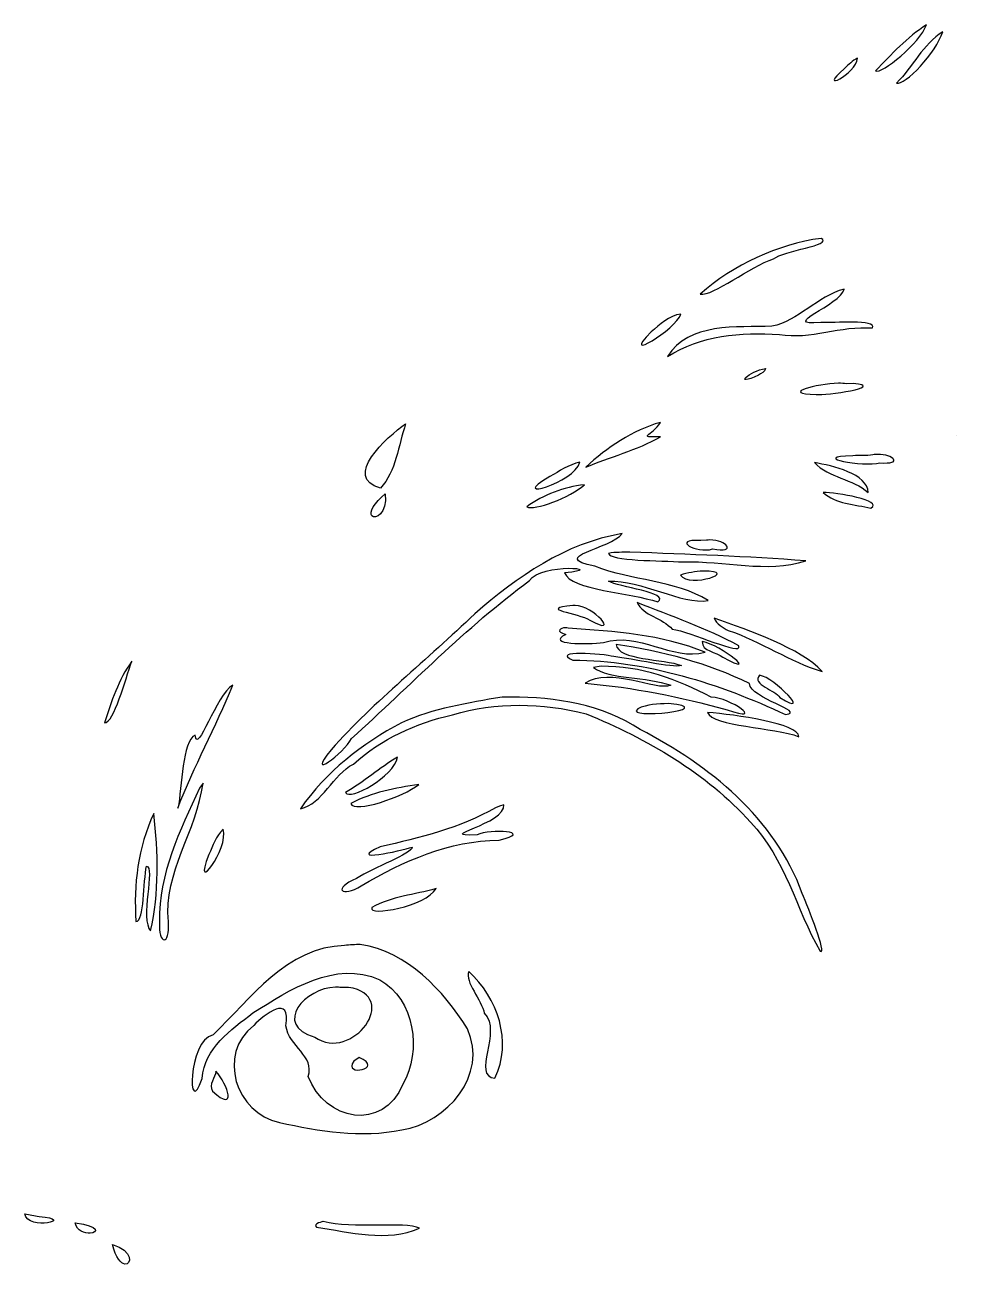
# Model space of a CAD drawing. Header units: centimetres. Extents: x -37.6 to 37.5, y -39.2 to 39.3.
# Drawn here: x 2.93 to 28.01, y 1.78 to 35.17 of the extents above; entities that cross this region are included whole.
import ezdxf

# ---------------------------------------------------------------- set-up
doc = ezdxf.new("R2010")
doc.units = ezdxf.units.CM
doc.header["$MEASUREMENT"] = 0
doc.layers.add('Layer 1', color=7, linetype='Continuous')

msp = doc.modelspace()

# ---------------------------------------------------------------- linework, layer by layer
at = {"layer": 'Layer 1'}
for points, knots in [([(27.21032, 35.16957), (27.04316, 34.69161), (25.98982, 33.81826), (25.83697, 33.93099), (25.83697, 33.93099), (26.2643, 34.37513), (26.68886, 34.83319), (27.21032, 35.16957)], [0, 0, 0, 0, 0.33333333, 0.33333333, 0.33333333, 0.33333333, 1, 1, 1, 1]), ([(27.64853, 34.98188), (27.4766, 34.43545), (26.62288, 33.51193), (26.40334, 33.60109), (26.40334, 33.60109), (26.83851, 34.04321), (27.11577, 34.63761), (27.64853, 34.98188)], [0, 0, 0, 0, 0.33333333, 0.33333333, 0.33333333, 0.33333333, 1, 1, 1, 1]), ([(25.35327, 34.27577), (25.31578, 33.83393), (24.22938, 33.31284), (25.00022, 33.99382), (25.00022, 33.99382), (25.11272, 34.09368), (25.2183, 34.20525), (25.35327, 34.27577)], [0, 0, 0, 0, 0.33333333, 0.33333333, 0.33333333, 0.33333333, 1, 1, 1, 1]), ([(24.37266, 29.4215), (24.70574, 29.23041), (23.35393, 29.09461), (23.09439, 28.86753), (23.09439, 28.86753), (22.46323, 28.66866), (21.46513, 27.8581), (21.1158, 27.91999), (21.1158, 27.91999), (22.01617, 28.70792), (23.1899, 29.26047), (24.37266, 29.4215)], [0, 0, 0, 0, 0.25, 0.25, 0.25, 0.25, 0.5, 0.5, 0.5, 0.5, 1, 1, 1, 1]), ([(24.99361, 28.05476), (24.89966, 27.61899), (23.2014, 27.06138), (24.36192, 27.15518), (24.36192, 27.15518), (24.73343, 27.13803), (25.86288, 27.24829), (25.75925, 27.00801), (25.75925, 27.00801), (24.8942, 27.07783), (24.09271, 26.6911), (23.24819, 26.8319), (23.24819, 26.8319), (22.22009, 26.90437), (21.12467, 26.81), (20.2369, 26.23989), (20.2369, 26.23989), (20.8042, 27.16001), (22.10353, 27.02518), (23.0481, 27.05266), (23.0481, 27.05266), (23.76092, 27.19543), (24.26815, 27.85979), (24.99362, 28.05477), (24.99362, 28.05477), (24.99362, 28.05477), (24.99361, 28.05476), (24.99361, 28.05476)], [0, 0, 0, 0, 0.125, 0.125, 0.125, 0.125, 0.25, 0.25, 0.25, 0.25, 0.375, 0.375, 0.375, 0.375, 0.5, 0.5, 0.5, 0.5, 0.625, 0.625, 0.625, 0.625, 0.75, 0.75, 0.75, 0.75, 1, 1, 1, 1]), ([(20.59574, 27.38172), (20.46942, 26.97545), (18.92898, 26.0393), (19.79538, 26.90051), (19.79538, 26.90051), (20.03351, 27.09914), (20.27179, 27.34216), (20.59574, 27.38172)], [0, 0, 0, 0, 0.33333333, 0.33333333, 0.33333333, 0.33333333, 1, 1, 1, 1]), ([(22.87942, 25.91411), (22.43481, 25.861), (21.98497, 25.40701), (22.6876, 25.73717), (22.6876, 25.73717), (22.75661, 25.7851), (22.85357, 25.82446), (22.87942, 25.91411)], [0, 0, 0, 0, 0.33333333, 0.33333333, 0.33333333, 0.33333333, 1, 1, 1, 1]), ([(24.83899, 25.51972), (24.92092, 25.52085), (24.99351, 25.51683), (25.049, 25.50566), (25.049, 25.50566), (25.049, 25.50566), (25.23917, 25.51641), (25.23917, 25.51641), (25.23917, 25.51641), (26.13976, 25.42998), (24.48124, 25.17713), (24.24119, 25.21793), (24.24119, 25.21793), (23.22479, 25.23972), (24.2655, 25.51182), (24.83898, 25.51972), (24.83898, 25.51972), (24.83898, 25.51972), (24.83899, 25.51972), (24.83899, 25.51972)], [0, 0, 0, 0, 0.16666667, 0.16666667, 0.16666667, 0.16666667, 0.33333333, 0.33333333, 0.33333333, 0.33333333, 0.5, 0.5, 0.5, 0.5, 0.66666667, 0.66666667, 0.66666667, 0.66666667, 1, 1, 1, 1]), ([(13.18658, 24.42749), (12.67867, 24.07529), (11.46438, 22.98074), (12.51024, 22.69612), (12.51024, 22.69612), (12.92577, 23.14676), (12.99197, 23.85908), (13.18658, 24.42749)], [0, 0, 0, 0, 0.33333333, 0.33333333, 0.33333333, 0.33333333, 1, 1, 1, 1]), ([(20.04755, 24.46717), (19.82311, 24.1076), (19.37798, 24.05897), (20.04919, 24.07939), (20.04919, 24.07939), (19.42985, 23.72595), (18.64489, 23.52152), (18.04166, 23.26166), (18.04166, 23.26166), (18.59244, 23.78896), (19.30542, 24.25591), (20.04753, 24.46717), (20.04753, 24.46717), (20.04753, 24.46717), (20.04755, 24.46717), (20.04755, 24.46717)], [0, 0, 0, 0, 0.2, 0.2, 0.2, 0.2, 0.4, 0.4, 0.4, 0.4, 0.6, 0.6, 0.6, 0.6, 1, 1, 1, 1]), ([(28.00572, 24.11412), (28.00659, 24.1145), (28.00733, 24.11456), (28.00821, 24.11495), (28.00821, 24.11495), (28.00932, 24.11751), (28.00795, 24.1167), (28.00572, 24.11412)], [0, 0, 0, 0, 0.33333333, 0.33333333, 0.33333333, 0.33333333, 1, 1, 1, 1]), ([(17.87218, 23.39727), (17.75252, 22.83373), (15.88116, 22.32533), (17.07016, 23.00618), (17.07016, 23.00618), (17.32532, 23.1587), (17.57969, 23.32579), (17.87218, 23.39727)], [0, 0, 0, 0, 0.33333333, 0.33333333, 0.33333333, 0.33333333, 1, 1, 1, 1]), ([(25.89815, 23.60562), (26.30778, 23.60987), (26.60465, 23.32497), (25.95272, 23.3799), (25.95272, 23.3799), (25.51858, 23.25468), (24.01474, 23.53523), (25.22925, 23.56924), (25.22925, 23.56924), (25.40895, 23.57744), (25.59022, 23.55993), (25.76834, 23.59404), (25.76834, 23.59404), (25.8122, 23.60136), (25.85577, 23.60518), (25.89815, 23.60562)], [0, 0, 0, 0, 0.2, 0.2, 0.2, 0.2, 0.4, 0.4, 0.4, 0.4, 0.6, 0.6, 0.6, 0.6, 1, 1, 1, 1]), ([(24.19076, 23.38321), (24.67802, 23.3034), (25.62512, 23.08204), (25.64266, 22.57954), (25.64266, 22.57954), (25.21652, 22.94779), (24.58608, 22.97653), (24.19076, 23.38321)], [0, 0, 0, 0, 0.33333333, 0.33333333, 0.33333333, 0.33333333, 1, 1, 1, 1]), ([(17.99786, 22.78955), (17.62992, 22.44217), (16.63011, 22.0836), (16.4484, 22.19093), (16.4484, 22.19093), (16.89754, 22.52644), (17.44356, 22.7229), (17.99786, 22.78955)], [0, 0, 0, 0, 0.33333333, 0.33333333, 0.33333333, 0.33333333, 1, 1, 1, 1]), ([(12.63674, 22.54316), (12.33833, 22.31832), (12.20003, 22.03381), (12.27376, 21.94867), (12.27376, 21.94867), (12.36142, 21.84745), (12.69328, 22.00408), (12.63674, 22.54316)], [0, 0, 0, 0, 0.33333333, 0.33333333, 0.33333333, 0.33333333, 1, 1, 1, 1]), ([(24.42971, 22.58036), (24.77378, 22.58628), (26.07552, 22.36039), (25.71376, 22.16116), (25.71376, 22.16116), (25.28764, 22.25142), (24.75201, 22.27398), (24.42971, 22.58036)], [0, 0, 0, 0, 0.33333333, 0.33333333, 0.33333333, 0.33333333, 1, 1, 1, 1]), ([(19.01154, 21.47242), (18.73955, 21.06317), (16.98223, 20.8519), (18.28228, 20.59599), (18.28228, 20.59599), (19.2675, 20.1917), (20.42755, 20.23423), (21.33491, 19.66912), (21.33491, 19.66912), (20.6055, 19.55247), (19.53046, 20.23449), (18.64691, 20.19415), (18.64691, 20.19415), (18.90221, 20.03223), (20.31953, 19.88285), (19.97396, 19.63439), (19.97396, 19.63439), (19.25074, 19.88266), (17.63227, 19.9532), (17.46703, 20.41491), (17.46703, 20.41491), (18.69069, 20.54002), (16.81632, 20.68744), (16.52114, 20.20738), (16.52114, 20.20738), (14.79563, 18.94433), (13.31954, 17.38255), (11.72887, 15.96082), (11.72887, 15.96082), (11.5256, 15.55784), (10.47148, 14.77315), (11.17655, 15.65324), (11.17655, 15.65324), (12.36175, 16.97912), (13.77087, 18.07951), (15.04691, 19.31359), (15.04691, 19.31359), (16.18633, 20.30769), (17.48902, 21.21729), (19.01153, 21.47242), (19.01153, 21.47242), (19.01153, 21.47242), (19.01154, 21.47242), (19.01154, 21.47242)], [0, 0, 0, 0, 0.08333333, 0.08333333, 0.08333333, 0.08333333, 0.16666667, 0.16666667, 0.16666667, 0.16666667, 0.25, 0.25, 0.25, 0.25, 0.33333333, 0.33333333, 0.33333333, 0.33333333, 0.41666667, 0.41666667, 0.41666667, 0.41666667, 0.5, 0.5, 0.5, 0.5, 0.58333333, 0.58333333, 0.58333333, 0.58333333, 0.66666667, 0.66666667, 0.66666667, 0.66666667, 0.75, 0.75, 0.75, 0.75, 0.83333333, 0.83333333, 0.83333333, 0.83333333, 1, 1, 1, 1]), ([(21.37626, 21.30292), (21.82587, 21.31155), (22.12571, 20.9364), (21.44654, 21.06066), (21.44654, 21.06066), (21.01683, 20.91846), (20.31267, 21.33615), (21.13648, 21.28473), (21.13648, 21.28473), (21.13648, 21.28473), (21.28448, 21.29548), (21.28448, 21.29548), (21.28448, 21.29548), (21.31554, 21.29972), (21.34628, 21.30235), (21.37626, 21.30292)], [0, 0, 0, 0, 0.2, 0.2, 0.2, 0.2, 0.4, 0.4, 0.4, 0.4, 0.6, 0.6, 0.6, 0.6, 1, 1, 1, 1]), ([(19.22073, 20.97633), (20.80201, 20.91305), (22.38416, 20.85883), (23.96256, 20.74069), (23.96256, 20.74069), (22.89646, 20.40288), (21.75743, 20.74921), (20.66271, 20.71092), (20.66271, 20.71092), (20.03333, 20.74832), (18.68697, 20.73045), (18.65188, 20.94078), (18.65188, 20.94078), (18.83896, 20.98552), (19.03137, 20.95842), (19.22073, 20.97633)], [0, 0, 0, 0, 0.2, 0.2, 0.2, 0.2, 0.4, 0.4, 0.4, 0.4, 0.6, 0.6, 0.6, 0.6, 1, 1, 1, 1]), ([(21.19105, 20.46287), (22.24782, 20.47692), (20.82627, 19.98995), (20.58333, 20.35538), (20.58333, 20.35538), (20.77925, 20.42088), (20.98511, 20.45305), (21.19105, 20.46287)], [0, 0, 0, 0, 0.33333333, 0.33333333, 0.33333333, 0.33333333, 1, 1, 1, 1]), ([(17.75395, 19.54096), (18.2194, 19.54404), (19.00899, 18.66954), (18.14835, 19.13995), (18.14835, 19.13995), (17.83998, 19.34675), (16.69432, 19.43814), (17.68781, 19.53352), (17.68781, 19.53352), (17.7089, 19.53818), (17.73106, 19.54081), (17.75396, 19.54096), (17.75396, 19.54096), (17.75396, 19.54096), (17.75395, 19.54096), (17.75395, 19.54096)], [0, 0, 0, 0, 0.2, 0.2, 0.2, 0.2, 0.4, 0.4, 0.4, 0.4, 0.6, 0.6, 0.6, 0.6, 1, 1, 1, 1]), ([(19.41999, 19.62034), (20.3354, 19.24544), (21.29254, 18.92465), (22.15512, 18.45039), (22.15512, 18.45039), (22.28346, 18.15872), (20.83804, 18.84182), (20.36505, 18.89935), (20.36505, 18.89935), (20.10824, 19.20461), (19.57677, 19.26589), (19.41999, 19.62034)], [0, 0, 0, 0, 0.25, 0.25, 0.25, 0.25, 0.5, 0.5, 0.5, 0.5, 1, 1, 1, 1]), ([(21.48871, 19.19949), (22.45843, 18.85086), (23.81939, 18.39221), (24.40408, 17.76247), (24.40408, 17.76247), (23.52621, 18.01934), (22.7502, 18.57515), (21.87318, 18.8638), (21.87318, 18.8638), (21.72358, 18.94244), (21.55883, 19.03481), (21.48871, 19.19949)], [0, 0, 0, 0, 0.25, 0.25, 0.25, 0.25, 0.5, 0.5, 0.5, 0.5, 1, 1, 1, 1]), ([(17.48853, 18.93738), (17.51779, 18.93822), (17.54476, 18.93443), (17.56377, 18.92498), (17.56377, 18.92498), (18.80833, 18.84314), (20.08285, 18.7572), (21.24975, 18.2784), (21.24975, 18.2784), (20.35247, 18.03741), (19.45677, 18.85065), (18.51379, 18.53885), (18.51379, 18.53885), (18.08077, 18.48227), (16.928, 18.48859), (17.50093, 18.75548), (17.50093, 18.75548), (17.19668, 18.84384), (17.36174, 18.93375), (17.48853, 18.93738)], [0, 0, 0, 0, 0.16666667, 0.16666667, 0.16666667, 0.16666667, 0.33333333, 0.33333333, 0.33333333, 0.33333333, 0.5, 0.5, 0.5, 0.5, 0.66666667, 0.66666667, 0.66666667, 0.66666667, 1, 1, 1, 1]), ([(18.85197, 18.49007), (20.09197, 18.31018), (21.32007, 17.98564), (22.44865, 17.43339), (22.44865, 17.43339), (22.45176, 17.0348), (23.99353, 16.68205), (23.41603, 16.59995), (23.41603, 16.59995), (21.62373, 17.44064), (19.68125, 18.05508), (17.69028, 18.06756), (17.69028, 18.06756), (17.06542, 18.33373), (18.5038, 18.24727), (18.78996, 18.16016), (18.78996, 18.16016), (19.31807, 18.10597), (20.36343, 17.84841), (20.61228, 17.92038), (20.61228, 17.92038), (20.14223, 18.11043), (18.90162, 18.05606), (18.85197, 18.49006), (18.85197, 18.49006), (18.85197, 18.49006), (18.85197, 18.49007), (18.85197, 18.49007)], [0, 0, 0, 0, 0.125, 0.125, 0.125, 0.125, 0.25, 0.25, 0.25, 0.25, 0.375, 0.375, 0.375, 0.375, 0.5, 0.5, 0.5, 0.5, 0.625, 0.625, 0.625, 0.625, 0.75, 0.75, 0.75, 0.75, 1, 1, 1, 1]), ([(21.17286, 18.56449), (21.6755, 18.48841), (22.78274, 17.57138), (21.72187, 18.14364), (21.72187, 18.14364), (21.55671, 18.29826), (21.15054, 18.30375), (21.17286, 18.56449)], [0, 0, 0, 0, 0.33333333, 0.33333333, 0.33333333, 0.33333333, 1, 1, 1, 1]), ([(5.81297, 18.03697), (5.63077, 17.53795), (5.34036, 16.37983), (5.07792, 16.37754), (5.07792, 16.37754), (5.26337, 16.9532), (5.45496, 17.54157), (5.81297, 18.03697)], [0, 0, 0, 0, 0.33333333, 0.33333333, 0.33333333, 0.33333333, 1, 1, 1, 1]), ([(18.45261, 17.90055), (19.5186, 17.91568), (20.51008, 17.54746), (21.41512, 17.06711), (21.41512, 17.06711), (21.92322, 17.06457), (22.91174, 16.35403), (21.84011, 16.73142), (21.84011, 16.73142), (20.59, 17.07373), (19.31413, 17.33608), (18.02101, 17.44331), (18.02101, 17.44331), (18.67938, 17.89621), (19.92436, 17.22139), (20.32289, 17.38874), (20.32289, 17.38874), (19.68817, 17.6313), (18.65669, 17.54449), (18.24095, 17.86995), (18.24095, 17.86995), (18.24095, 17.86995), (18.45262, 17.90054), (18.45262, 17.90054), (18.45262, 17.90054), (18.45262, 17.90054), (18.45261, 17.90055), (18.45261, 17.90055)], [0, 0, 0, 0, 0.125, 0.125, 0.125, 0.125, 0.25, 0.25, 0.25, 0.25, 0.375, 0.375, 0.375, 0.375, 0.5, 0.5, 0.5, 0.5, 0.625, 0.625, 0.625, 0.625, 0.75, 0.75, 0.75, 0.75, 1, 1, 1, 1]), ([(8.53156, 17.38874), (8.07444, 16.27568), (7.47494, 15.19311), (7.05651, 14.08558), (7.05651, 14.08558), (7.1682, 14.65041), (7.16972, 15.89037), (7.51705, 16.05011), (7.51705, 16.05011), (7.57793, 15.48268), (8.08224, 17.13829), (8.53156, 17.38874)], [0, 0, 0, 0, 0.25, 0.25, 0.25, 0.25, 0.5, 0.5, 0.5, 0.5, 1, 1, 1, 1]), ([(22.71654, 17.66242), (23.10806, 17.60169), (24.18455, 16.4889), (23.26059, 17.06297), (23.26059, 17.06297), (23.16659, 17.25054), (22.48507, 17.41128), (22.71654, 17.66242)], [0, 0, 0, 0, 0.33333333, 0.33333333, 0.33333333, 0.33333333, 1, 1, 1, 1]), ([(16.02341, 17.07372), (17.23726, 17.06723), (18.47225, 16.88335), (19.50351, 16.19729), (19.50351, 16.19729), (21.3644, 15.2379), (23.12857, 13.81234), (23.86583, 11.78702), (23.86583, 11.78702), (24.03395, 11.37886), (24.5372, 10.12555), (24.34869, 10.22929), (24.34869, 10.22929), (23.69006, 11.36861), (23.41544, 12.72734), (22.47346, 13.70112), (22.47346, 13.70112), (21.28166, 15.03345), (19.68023, 15.94937), (18.04417, 16.62311), (18.04417, 16.62311), (16.86637, 16.91936), (15.61798, 16.94757), (14.44997, 16.59417), (14.44997, 16.59417), (13.46603, 16.38027), (12.5293, 15.93785), (11.77933, 15.2696), (11.77933, 15.2696), (11.22619, 14.978), (10.95358, 14.1994), (10.35471, 14.06409), (10.35471, 14.06409), (11.0229, 15.0608), (12.02754, 15.81668), (13.0733, 16.38085), (13.0733, 16.38085), (13.92858, 16.76726), (14.86393, 16.91264), (15.78115, 17.0729), (15.78115, 17.0729), (15.86182, 17.07395), (15.94249, 17.07416), (16.02341, 17.07373), (16.02341, 17.07373), (16.02341, 17.07373), (16.02341, 17.07372), (16.02341, 17.07372)], [0, 0, 0, 0, 0.07692308, 0.07692308, 0.07692308, 0.07692308, 0.15384615, 0.15384615, 0.15384615, 0.15384615, 0.23076923, 0.23076923, 0.23076923, 0.23076923, 0.30769231, 0.30769231, 0.30769231, 0.30769231, 0.38461538, 0.38461538, 0.38461538, 0.38461538, 0.46153846, 0.46153846, 0.46153846, 0.46153846, 0.53846154, 0.53846154, 0.53846154, 0.53846154, 0.61538462, 0.61538462, 0.61538462, 0.61538462, 0.69230769, 0.69230769, 0.69230769, 0.69230769, 0.76923077, 0.76923077, 0.76923077, 0.76923077, 0.84615385, 0.84615385, 0.84615385, 0.84615385, 1, 1, 1, 1]), ([(20.25509, 16.90174), (21.72804, 16.75545), (19.03877, 16.45406), (19.43323, 16.75539), (19.43323, 16.75539), (19.69393, 16.88554), (19.97442, 16.87999), (20.25509, 16.90174)], [0, 0, 0, 0, 0.33333333, 0.33333333, 0.33333333, 0.33333333, 1, 1, 1, 1]), ([(21.31755, 16.65949), (22.05309, 16.59675), (23.76297, 16.36232), (23.77487, 16.0063), (23.77487, 16.0063), (23.10513, 16.26459), (21.45181, 16.27525), (21.31755, 16.65949)], [0, 0, 0, 0, 0.33333333, 0.33333333, 0.33333333, 0.33333333, 1, 1, 1, 1]), ([(12.96829, 15.45811), (12.87068, 14.92831), (11.66726, 14.26786), (11.56848, 14.50478), (11.56848, 14.50478), (12.06162, 14.78234), (12.48428, 15.16645), (12.96829, 15.45811)], [0, 0, 0, 0, 0.33333333, 0.33333333, 0.33333333, 0.33333333, 1, 1, 1, 1]), ([(7.73368, 14.75697), (7.5638, 13.47886), (6.67228, 12.35111), (6.79689, 11.02304), (6.79689, 11.02304), (6.85343, 10.36536), (6.5138, 10.38595), (6.55959, 11.02883), (6.55959, 11.02883), (6.53233, 12.30121), (7.10607, 13.49372), (7.64025, 14.61641), (7.64025, 14.61641), (7.64025, 14.61641), (7.73368, 14.75697), (7.73368, 14.75697)], [0, 0, 0, 0, 0.2, 0.2, 0.2, 0.2, 0.4, 0.4, 0.4, 0.4, 0.6, 0.6, 0.6, 0.6, 1, 1, 1, 1]), ([(13.53963, 14.71811), (13.13027, 14.3897), (11.80018, 13.92868), (11.70822, 14.20796), (11.70822, 14.20796), (12.27439, 14.50717), (12.9134, 14.62132), (13.53963, 14.71811)], [0, 0, 0, 0, 0.33333333, 0.33333333, 0.33333333, 0.33333333, 1, 1, 1, 1]), ([(15.82827, 14.17571), (15.9106, 13.65584), (13.87119, 13.30178), (15.11389, 13.36377), (15.11389, 13.36377), (15.44566, 13.53265), (16.69851, 13.45954), (15.70093, 13.22073), (15.70093, 13.22073), (14.36762, 13.21225), (13.11629, 12.65829), (11.9918, 11.99455), (11.9918, 11.99455), (11.46423, 11.65873), (11.20764, 11.9115), (11.85868, 12.18803), (11.85868, 12.18803), (12.33235, 12.48701), (13.35124, 12.85484), (13.36267, 13.03056), (13.36267, 13.03056), (13.05151, 12.93131), (11.56248, 12.6081), (12.49947, 13.03966), (12.49947, 13.03966), (13.56996, 13.28564), (14.64441, 13.54485), (15.60832, 14.09138), (15.60832, 14.09138), (15.60832, 14.09138), (15.71663, 14.13603), (15.71663, 14.13603), (15.71663, 14.13603), (15.71663, 14.13603), (15.82825, 14.17572), (15.82825, 14.17572), (15.82825, 14.17572), (15.82825, 14.17572), (15.82827, 14.17571), (15.82827, 14.17571)], [0, 0, 0, 0, 0.09090909, 0.09090909, 0.09090909, 0.09090909, 0.18181818, 0.18181818, 0.18181818, 0.18181818, 0.27272727, 0.27272727, 0.27272727, 0.27272727, 0.36363636, 0.36363636, 0.36363636, 0.36363636, 0.45454545, 0.45454545, 0.45454545, 0.45454545, 0.54545455, 0.54545455, 0.54545455, 0.54545455, 0.63636364, 0.63636364, 0.63636364, 0.63636364, 0.72727273, 0.72727273, 0.72727273, 0.72727273, 0.81818182, 0.81818182, 0.81818182, 0.81818182, 1, 1, 1, 1]), ([(6.40415, 13.93676), (6.52552, 12.89347), (6.55409, 11.7962), (6.31981, 10.77582), (6.31981, 10.77582), (6.02684, 11.08773), (6.44558, 12.51844), (6.21232, 12.52289), (6.21232, 12.52289), (6.11179, 12.10834), (6.16646, 11.03479), (5.92542, 11.0313), (5.92542, 11.0313), (5.8547, 12.01676), (5.98205, 13.03611), (6.40415, 13.93676)], [0, 0, 0, 0, 0.2, 0.2, 0.2, 0.2, 0.4, 0.4, 0.4, 0.4, 0.6, 0.6, 0.6, 0.6, 1, 1, 1, 1]), ([(8.26946, 13.5126), (8.45046, 13.00016), (7.42122, 11.65438), (7.88912, 12.83874), (7.88912, 12.83874), (7.99293, 13.07445), (8.08617, 13.3247), (8.26946, 13.5126)], [0, 0, 0, 0, 0.33333333, 0.33333333, 0.33333333, 0.33333333, 1, 1, 1, 1]), ([(14.00348, 11.91766), (13.74142, 11.43816), (12.16537, 11.15724), (12.27459, 11.4042), (12.27459, 11.4042), (12.79931, 11.71386), (13.43029, 11.74524), (14.00348, 11.91766)], [0, 0, 0, 0, 0.33333333, 0.33333333, 0.33333333, 0.33333333, 1, 1, 1, 1]), ([(11.96453, 10.41036), (13.23871, 10.22946), (14.1953, 9.17485), (14.84932, 8.14487), (14.84932, 8.14487), (15.4122, 6.89499), (14.3007, 5.61664), (13.07909, 5.41883), (13.07909, 5.41883), (11.99001, 5.20411), (10.85547, 5.38224), (9.78585, 5.6214), (9.78585, 5.6214), (8.61859, 5.86372), (8.09415, 7.4608), (9.09463, 8.23003), (9.09463, 8.23003), (9.39958, 8.53551), (10.10459, 9.09176), (9.96279, 8.22342), (9.96279, 8.22342), (10.03713, 7.66789), (10.75561, 7.4042), (10.55728, 6.86164), (10.55728, 6.86164), (11.01917, 5.66622), (12.57263, 5.35298), (13.11134, 6.65493), (13.11134, 6.65493), (13.63212, 7.53692), (13.42159, 8.94295), (12.48957, 9.46117), (12.48957, 9.46117), (11.28409, 9.99918), (10.0671, 9.1936), (9.07314, 8.56903), (9.07314, 8.56903), (8.4797, 8.11598), (7.76697, 7.62026), (7.70971, 6.8079), (7.70971, 6.8079), (7.31006, 5.62634), (7.3033, 7.83374), (8.00489, 7.97868), (8.00489, 7.97868), (9.02159, 8.96553), (9.98092, 10.34157), (11.54369, 10.38391), (11.54369, 10.38391), (11.68344, 10.39944), (11.82384, 10.41065), (11.96454, 10.41037), (11.96454, 10.41037), (11.96454, 10.41037), (11.96453, 10.41036), (11.96453, 10.41036)], [0, 0, 0, 0, 0.06666667, 0.06666667, 0.06666667, 0.06666667, 0.13333333, 0.13333333, 0.13333333, 0.13333333, 0.2, 0.2, 0.2, 0.2, 0.26666667, 0.26666667, 0.26666667, 0.26666667, 0.33333333, 0.33333333, 0.33333333, 0.33333333, 0.4, 0.4, 0.4, 0.4, 0.46666667, 0.46666667, 0.46666667, 0.46666667, 0.53333333, 0.53333333, 0.53333333, 0.53333333, 0.6, 0.6, 0.6, 0.6, 0.66666667, 0.66666667, 0.66666667, 0.66666667, 0.73333333, 0.73333333, 0.73333333, 0.73333333, 0.8, 0.8, 0.8, 0.8, 0.86666667, 0.86666667, 0.86666667, 0.86666667, 1, 1, 1, 1]), ([(14.88322, 9.68358), (15.66473, 8.9814), (16.06861, 7.79511), (15.58767, 6.81533), (15.58767, 6.81533), (14.95222, 6.85303), (15.79305, 8.08167), (15.30407, 8.56158), (15.30407, 8.56158), (15.24179, 8.91672), (14.76907, 9.41027), (14.88322, 9.68358)], [0, 0, 0, 0, 0.25, 0.25, 0.25, 0.25, 0.5, 0.5, 0.5, 0.5, 1, 1, 1, 1]), ([(11.2948, 9.2619), (11.33374, 9.26249), (11.37248, 9.26045), (11.41056, 9.25611), (11.41056, 9.25611), (11.41056, 9.25611), (11.52797, 9.25363), (11.52797, 9.25363), (11.52797, 9.25363), (11.52797, 9.25363), (11.64786, 9.25859), (11.64786, 9.25859), (11.64786, 9.25859), (13.09009, 9.03246), (11.74076, 7.21974), (10.74001, 7.91914), (10.74001, 7.91914), (9.58533, 8.25906), (10.50302, 9.24985), (11.29481, 9.2619), (11.29481, 9.2619), (11.29481, 9.2619), (11.2948, 9.2619), (11.2948, 9.2619)], [0, 0, 0, 0, 0.14285714, 0.14285714, 0.14285714, 0.14285714, 0.28571429, 0.28571429, 0.28571429, 0.28571429, 0.42857143, 0.42857143, 0.42857143, 0.42857143, 0.57142857, 0.57142857, 0.57142857, 0.57142857, 0.71428571, 0.71428571, 0.71428571, 0.71428571, 1, 1, 1, 1]), ([(11.93063, 7.36682), (12.66231, 7.0732), (11.46877, 6.83271), (11.79255, 7.27256), (11.79255, 7.27256), (11.79255, 7.27256), (11.93063, 7.36682), (11.93063, 7.36682)], [0, 0, 0, 0, 0.33333333, 0.33333333, 0.33333333, 0.33333333, 1, 1, 1, 1]), ([(8.07846, 6.99889), (8.40375, 6.64797), (8.65173, 5.84647), (7.9842, 6.46724), (7.9842, 6.46724), (7.88099, 6.64264), (8.05203, 6.82784), (8.07846, 6.99889)], [0, 0, 0, 0, 0.33333333, 0.33333333, 0.33333333, 0.33333333, 1, 1, 1, 1]), ([(2.93232, 3.16077), (3.01981, 2.68802), (4.34452, 3.00807), (3.31679, 3.09297), (3.31679, 3.09297), (3.18788, 3.11164), (3.06142, 3.1432), (2.93232, 3.16077)], [0, 0, 0, 0, 0.33333333, 0.33333333, 0.33333333, 0.33333333, 1, 1, 1, 1]), ([(4.28748, 2.91934), (4.33663, 2.69431), (4.54629, 2.62838), (4.6918, 2.63987), (4.6918, 2.63987), (4.89767, 2.65613), (4.97508, 2.82711), (4.28748, 2.91934)], [0, 0, 0, 0, 0.33333333, 0.33333333, 0.33333333, 0.33333333, 1, 1, 1, 1]), ([(10.96986, 2.9582), (11.74692, 2.74427), (13.16272, 2.9632), (13.5603, 2.77465), (13.5603, 2.77465), (12.69149, 2.39305), (11.6771, 2.66515), (10.78796, 2.8069), (10.78796, 2.8069), (10.67505, 2.89941), (10.97314, 2.95129), (10.96986, 2.95821), (10.96986, 2.95821), (10.96986, 2.95821), (10.96986, 2.9582), (10.96986, 2.9582)], [0, 0, 0, 0, 0.2, 0.2, 0.2, 0.2, 0.4, 0.4, 0.4, 0.4, 0.6, 0.6, 0.6, 0.6, 1, 1, 1, 1]), ([(5.29124, 2.33974), (5.38526, 1.96756), (5.52316, 1.82542), (5.6228, 1.80892), (5.6228, 1.80892), (5.8048, 1.77878), (5.8598, 2.16783), (5.29124, 2.33974)], [0, 0, 0, 0, 0.33333333, 0.33333333, 0.33333333, 0.33333333, 1, 1, 1, 1])]:
    msp.add_open_spline(points, degree=3, knots=knots, dxfattribs=at)

doc.saveas('drawing.dxf')
